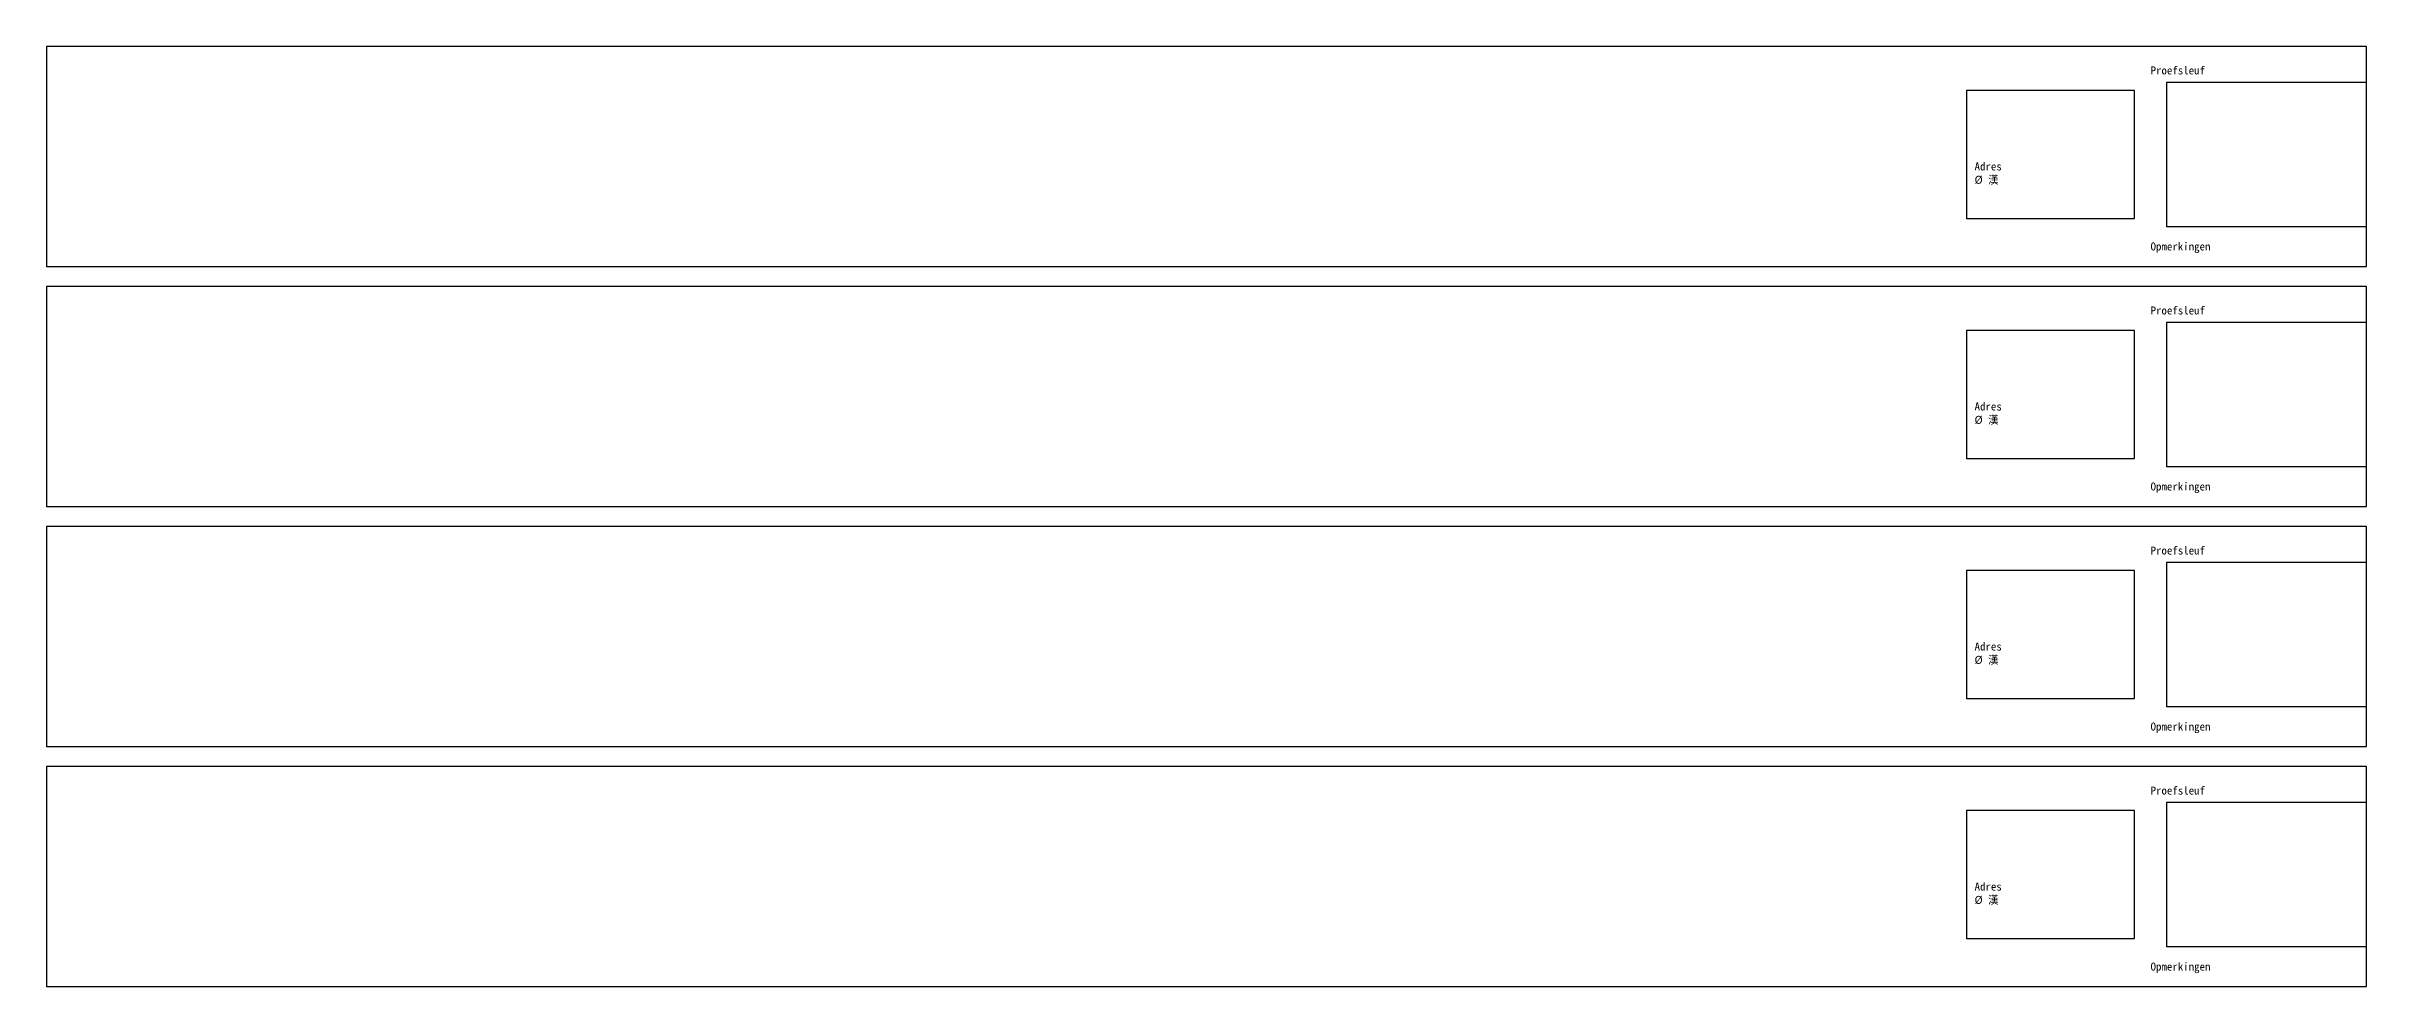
# Model space of a CAD drawing. Header units: metres. Extents: x -1.6 to 61, y -49.6 to 6.3.
# Drawn here: x 2 to 31, y -49.6 to -37.85 of the extents above; entities that cross this region are included whole.
import ezdxf

# ---------------------------------------------------------------- set-up
doc = ezdxf.new("R2010")
doc.units = ezdxf.units.M
doc.layers.add('Hulplijn kader', color=7, linetype='Continuous')
doc.layers.add('KADER', color=7, linetype='Continuous')

msp = doc.modelspace()

# ---------------------------------------------------------------- linework, layer by layer
at = {"layer": 'Hulplijn kader'}
for points in [[(26, -40), (28.1, -40), (28.1, -38.4), (26, -38.4)], [(28.5, -40.1), (31, -40.1), (31, -38.3), (28.5, -38.3)], [(26, -43), (28.1, -43), (28.1, -41.4), (26, -41.4)], [(28.5, -43.1), (31, -43.1), (31, -41.3), (28.5, -41.3)], [(28.5, -46.1), (31, -46.1), (31, -44.3), (28.5, -44.3)], [(26, -46), (28.1, -46), (28.1, -44.4), (26, -44.4)], [(26, -49), (28.1, -49), (28.1, -47.4), (26, -47.4)], [(28.5, -49.1), (31, -49.1), (31, -47.3), (28.5, -47.3)]]:
    msp.add_lwpolyline(points, close=True, dxfattribs=at)
at = {"layer": 'KADER'}
for points in [[(2, -40.6), (31, -40.6), (31, -37.85), (2, -37.85)], [(2, -43.6), (31, -43.6), (31, -40.85), (2, -40.85)], [(2, -46.6), (31, -46.6), (31, -43.85), (2, -43.85)], [(2, -49.6), (31, -49.6), (31, -46.85), (2, -46.85)]]:
    msp.add_lwpolyline(points, close=True, dxfattribs=at)

# ---------------------------------------------------------------- texts
at = {"char_height": 0.1, "attachment_point": 1}
for insert in [(28.3, -40.3), (28.3, -43.3), (28.3, -46.3), (28.3, -49.3)]:
    msp.add_mtext('Opmerkingen', dxfattribs=dict(at, insert=insert))
at = {"layer": 'KADER'}
for p in [(28.3, -38.2), (28.3, -41.2), (28.3, -44.2), (28.3, -47.2)]:
    msp.add_text('Proefsleuf', height=0.1, dxfattribs=at).set_placement(p)
at = {"layer": 'KADER', "char_height": 0.1, "attachment_point": 1}
for insert in [(26.1, -39.3), (26.1, -42.3), (26.1, -45.3), (26.1, -48.3)]:
    msp.add_mtext('Adres\\PØ 漢', dxfattribs=dict(at, insert=insert))

doc.saveas('drawing.dxf')
